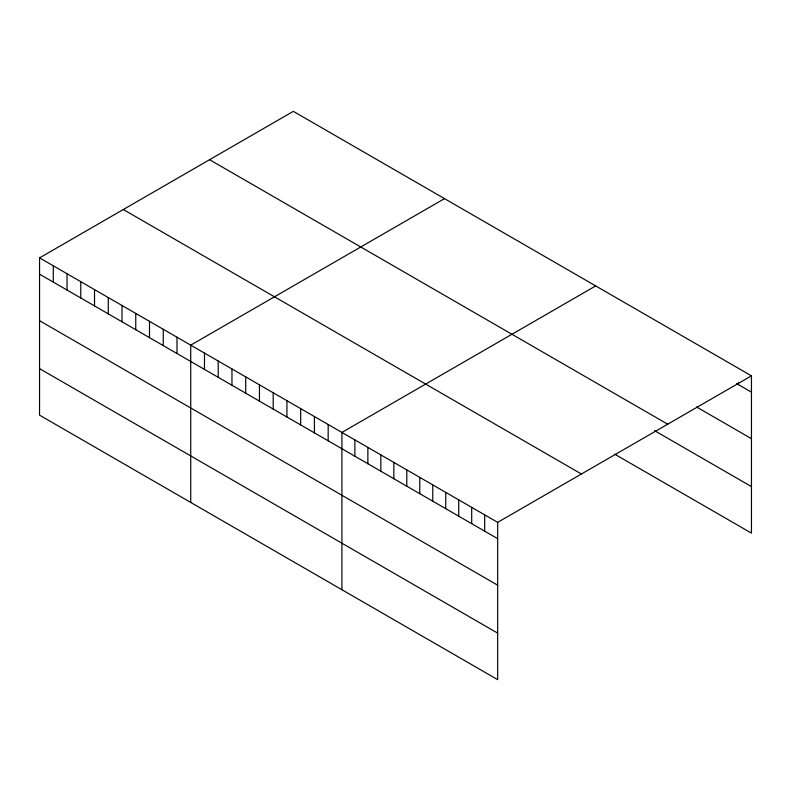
<?xml version="1.0" encoding="UTF-8"?>
<svg xmlns="http://www.w3.org/2000/svg" width="791" height="791" viewBox="0 0 791 791"><rect width="100%" height="100%" fill="white"/><g stroke="black" fill="none" stroke-linecap="round" stroke-linejoin="round"><path stroke-width="1.19" d="M39.55 257.876L497.668 522.357L497.668 679.647L39.55 415.156L39.55 257.876L293.332 111.353L751.45 375.844L751.45 533.124L614.666 454.153M444.512 198.63L190.73 345.153L190.73 502.443M595.692 285.917L341.91 432.43L341.91 589.72M497.668 522.357L751.45 375.844M736.47 383.487L751.45 392.138M696.535 406.96L751.45 438.659M209.585 159.703L667.703 424.194M654.602 430.69L751.45 486.603M123.297 209.516L581.415 474.007M39.55 274.17L497.668 538.661M39.55 320.701L497.668 585.182M39.55 368.636L497.668 633.126M738.468 382.31L738.468 384.644M484.685 514.872L484.685 531.166M471.703 507.377L471.703 523.672M458.721 499.882L458.721 516.177M445.748 492.388L445.748 508.682M432.766 484.893L432.766 501.187M419.784 477.398L419.784 493.693M406.801 469.903L406.801 486.198M393.829 462.409L393.829 478.703M380.847 454.914L380.847 471.218M367.864 447.419L367.864 463.724M354.882 439.925L354.882 456.229M328.166 424.5L328.166 440.795M314.423 416.57L314.423 432.865M300.679 408.631L300.679 424.925M286.935 400.701L286.935 416.995M273.192 392.761L273.192 409.056M259.448 384.831L259.448 401.126M245.704 376.892L245.704 393.186M231.961 368.962L231.961 385.257M218.217 361.022L218.217 377.317M204.474 353.093L204.474 369.387M176.986 337.223L176.986 353.518M163.243 329.283L163.243 345.578M149.499 321.354L149.499 337.648M135.755 313.414L135.755 329.709M122.012 305.484L122.012 321.779M108.268 297.545L108.268 313.839M94.524 289.615L94.524 305.909M80.781 281.675L80.781 297.97M67.037 273.745L67.037 290.04M53.294 265.806L53.294 282.1"/></g></svg>
